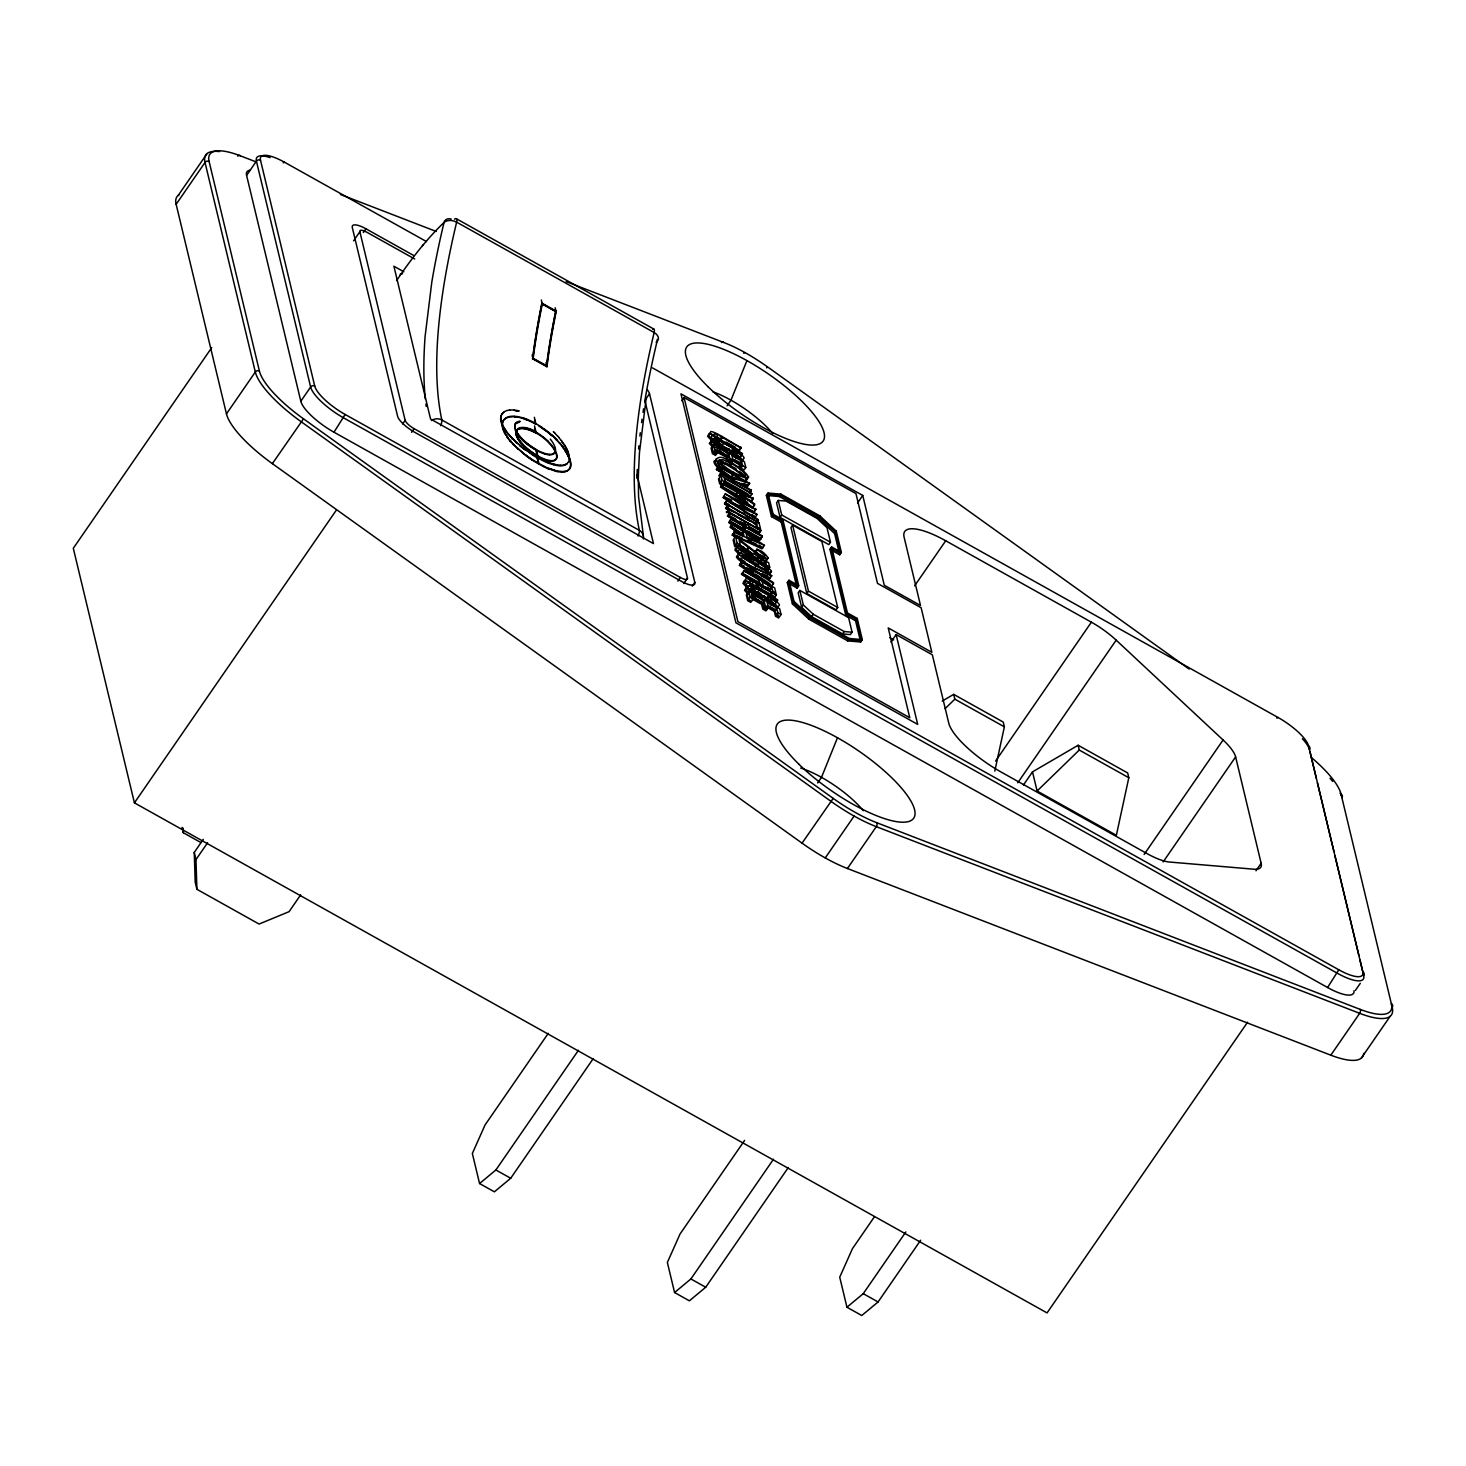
<?xml version="1.0" encoding="UTF-8"?>
<svg xmlns="http://www.w3.org/2000/svg" width="1466" height="1466" viewBox="0 0 1466 1466"><rect width="100%" height="100%" fill="white"/><g stroke="black" fill="none" stroke-linecap="round" stroke-linejoin="round"><path stroke-width="1.5" d="M570.256 461.9A40.92 15.246 40 0 0 569.596 459.463L569.376 458.162A40.865 15.265 39.9 0 0 568.716 456.293L567.544 453.855M569.376 458.382L569.376 458.272A40.883 15.503 39.4 0 0 566.224 451.748L565.729 450.795M502.142 424.737L502.142 424.627A40.92 16.474 33.6 0 0 502.893 426.423L504.139 428.75M636.959 478.447L637.27 469.432M516.032 432.745L516.087 432.232A23.987 9.584 34.7 0 1 516.142 431.847L516.179 431.719A24.629 9.841 34.7 0 1 516.655 430.583L517.791 429.355M638.278 477.293L639.433 452.866L646.085 398.99M514.933 425.305L514.987 425.048A24.446 9.749 34.7 0 1 515.427 423.876L515.885 423.271A24.354 10.225 37.4 0 1 519.734 421.237M516.105 432.049L516.179 432.085A24.336 9.731 34.6 0 0 516.087 433.899L516.289 434.907A24.959 9.969 34.7 0 0 516.362 435.219L516.472 435.585A24.391 9.694 34.9 0 0 517.186 437.326L517.7 438.371A24.336 9.621 35.1 0 0 518.286 439.36L518.579 439.855A24.354 9.382 35.6 0 0 521.804 444.015L522.244 444.528A24.354 9.272 35.8 0 0 523.289 445.591L523.765 446.104A24.354 9.181 35.9 0 0 524.883 447.148L525.396 447.68A24.354 9.071 36 0 0 526.587 448.688L527.155 449.219A24.354 8.888 36.3 0 0 532.14 453.049L532.836 453.525A24.354 8.778 36.1 0 0 542.053 458.693M518.029 437.913L517.48 436.868A24.446 9.749 34.7 0 1 516.765 435.109L516.765 435.036A23.768 9.492 34.7 0 1 516.472 431.517L516.508 431.261A24.446 9.749 34.7 0 1 516.948 430.161L517.058 430.014A24.336 9.712 35.1 0 1 517.535 429.575L517.553 429.538M556.897 457.41L556.933 457.209A24.299 9.199 38.7 0 0 556.695 454.112L556.622 453.837A24.299 9.254 38.6 0 0 555.632 451.308L555.357 451.235A24.299 9.217 38.7 0 1 555.156 451.876L555.064 452.059A24.317 9.217 38.2 0 1 554.075 453.287L554.386 453.086M514.951 425.213L514.969 425.048A23.768 9.492 34.7 0 0 515.226 428.658L515.262 428.732A24.446 9.749 34.7 0 0 515.94 430.564M994.791 771.134L1004.375 726.843L1003.22 722.06L953.688 694.371L942.272 701.023M1128.802 777.731L1116.359 835.308L1037.103 791.017L1032.504 771.867L1078.133 745.259L1127.666 772.949L1128.802 777.731L1079.269 750.042L1078.133 745.259M570.036 467.911L570.201 467.269A40.92 15.191 40.1 0 0 570.366 462.651L570.256 462.01M570.017 467.892A40.92 15.228 39.9 0 1 569.468 468.973L569.798 468.534A40.865 15.21 39.7 0 0 570.366 467.471L570.549 466.921M569.266 469.138L568.863 469.633A40.883 15.21 39 0 1 567.855 470.329L567.525 470.696A40.938 15.246 39.3 0 0 568.515 469.981L569.394 468.955A40.92 15.246 40 0 0 570.036 467.746L570.164 467.361M570.494 467.104L570.512 467.013A40.846 15.191 40.1 0 0 569.853 459.078L569.651 458.4M766.755 367.874L767.359 366.738L1189.164 669.082M501.042 415.923L501.262 415.354A40.92 16.584 33.5 0 1 501.885 414.237L503.241 412.587A40.883 16.602 34.4 0 1 504.286 411.763M505.422 434.669L504.414 432.8A40.92 16.474 33.6 0 1 503.553 430.857L503.15 429.923A40.92 16.566 33.4 0 1 502.6 422.135L502.673 421.732M505.972 434.596L504.707 432.323A40.865 16.511 33.5 0 1 502.838 421.86L503.095 421.218A40.865 16.566 33.7 0 1 503.718 420.082L504.744 418.891M746.945 360.599L730.966 400.2L727.099 405.789M837.489 737.746L821.51 777.328L817.643 782.936M502.728 421.75L502.746 421.548A40.92 16.584 33.5 0 1 503.369 420.43M515.207 424.352L515.556 423.711A24.336 9.712 35.1 0 1 515.775 423.491L515.702 423.491M554.569 452.829L554.844 452.298A24.336 9.236 38.7 0 0 555.028 451.675L555.321 451.748A24.336 9.272 38.5 0 1 556.255 454.094L556.384 454.552A24.336 9.236 38.7 0 1 556.622 457.63L556.585 457.813A24.336 9.272 38.5 0 1 555.907 459.371L555.706 459.609A24.336 9.236 38.3 0 1 555.266 460.031L555.101 460.159A24.336 9.236 38.1 0 1 554.46 460.544M554.698 452.573L554.716 452.646A24.336 9.236 38.3 0 1 552.939 454.258L552.664 454.35A24.354 9.217 37.8 0 1 550.795 454.79L550.391 454.808A24.354 9.144 37.3 0 1 549.53 454.827L549.145 454.79M516.563 430.729A24.354 9.657 35 0 1 516.893 430.198L517.003 430.088A24.372 9.731 35 0 1 535.713 432.928M178.211 195.399L207.072 153.545M1390.153 1016.286L1361.291 1058.14M1363.728 1053.303A74.235 21.623 34.6 0 1 1330.816 1055.172L847.421 868.513A74.235 21.623 34.6 0 1 802.049 843.152L272.364 463.641A74.235 21.623 34.6 0 1 226.46 413.87L176.14 204.305L205.02 162.451A74.235 21.623 34.6 0 1 219.515 151.584M1354.034 990.778A35.642 10.372 34.6 0 1 1327.591 987.516L333.991 432.213A35.642 10.372 34.6 0 1 300.823 401.244L246.6 175.407L256.422 161.168A35.642 10.372 34.6 0 1 270.129 157.632M211.727 347.625L73.3 548.284L134.414 802.855L1047.054 1312.913L1247.566 1022.205M226.46 413.87L255.322 372.016A2.969 2.694 -13.5 0 1 259.409 371.045A71.266 20.744 34.6 0 0 303.499 418.836L833.183 798.365A71.266 20.744 34.6 0 0 876.723 822.701L1360.118 1009.359A71.266 20.744 34.6 0 0 1391.362 1003.66A2.969 2.694 -13.5 0 1 1392.224 1007.38A74.235 21.623 34.6 0 1 1359.678 1013.318L876.302 826.659A74.235 21.623 34.6 0 1 830.929 801.297L301.245 421.787A74.235 21.623 34.6 0 1 255.322 372.016L205.02 162.451A2.969 2.694 -13.5 0 1 209.107 161.498A71.266 20.744 34.6 0 1 240.351 155.817L255.249 161.572M353.581 240.827L359.866 231.701A9.657 2.804 34.6 0 1 366.995 232.324L414.676 258.969M363.348 232.544L365.932 228.788L413.65 255.451M300.823 401.244L310.627 387.006A2.969 2.694 -13.5 0 1 314.732 386.053A32.673 9.511 34.6 0 0 345.133 414.457L1338.733 969.741A32.673 9.511 34.6 0 0 1362.812 971.793A2.969 2.694 -13.5 0 1 1363.673 975.531A35.642 10.372 34.6 0 1 1337.413 973.277L343.795 417.993A35.642 10.372 34.6 0 1 310.627 387.006L256.422 161.168A2.969 2.694 -13.5 0 1 260.508 160.215A32.673 9.511 34.6 0 1 284.587 162.268L426.533 241.597M396.535 280.592L401.977 272.731A159.721 47.169 -60.8 0 1 441.174 225.233L444.051 222.466A9.272 6.432 46.5 0 1 451.235 219.057M272.364 463.641L303.499 418.836M333.991 432.213L345.133 414.457M134.414 802.855L336.227 510.296M402.637 423.949L405.147 420.302L359.866 231.701M411.616 432.342L414.127 428.695A9.657 2.804 34.6 0 1 405.147 420.302M300.695 894.828L289.077 911.669L259.079 924.056L196.92 889.312L195.198 882.147L194.245 852.461L203.279 839.358M196.92 889.312L195.968 859.626L207.567 842.785M645.626 399.357L649.511 393.713A18.472 5.388 34.6 0 0 647.221 389.626M681.855 400.749L684.072 397.524L855.942 493.584L877.511 583.395L921.143 607.767L931.845 652.315L888.213 627.924L909.763 717.735L737.893 621.676L684.072 397.524M713.759 440.551L708.445 435.53L709.929 432.69L717.076 439.287L742.456 453.69L740.806 456.091M711.431 436.813L713.081 434.412M713.154 443.941L714.803 441.541M732.175 459.078L739.799 463.329L740.953 468.13L744.123 469.908L745.773 467.507L744.398 461.753L713.429 444.455L711.78 446.855L713.172 452.609L716.343 454.387L717.992 451.986L716.837 447.185L728.749 453.837L729.903 458.638L733.073 460.416L731.424 462.798L728.254 461.039L727.099 456.238L715.188 449.586M717.625 444.619L719.403 442.146L717.625 440.405L715.976 442.805L725.102 448.816M718.193 438.481L739.432 450.337L741.081 447.936L722.152 436.52L720.502 438.92L718.083 437.583M720.869 439.965L722.536 437.564L741.081 447.936M713.172 452.609L714.822 450.209L713.429 444.455M719.073 449.842L721.602 447.918A11.343 3.299 34.6 0 0 723.251 448.724L724.79 449.366A12.718 3.702 34.6 0 0 725.267 449.531L725.487 449.604M722.115 445.646L723.764 443.245M721.162 468.424C709.068 462.486 718.523 451.84 727.832 460.727A26.956 7.843 34.6 0 1 730.013 461.863L737.966 466.719A21.99 6.395 34.6 0 1 738.607 467.141C768.129 490.102 718.395 469.816 716.214 458.876M723.453 461.827L719.311 460.177L717.68 462.78M728.272 448.706L726.934 451.125M735.016 479.18L717.149 469.193L718.578 465.858L749.584 483.359L747.935 485.741L731.736 480.921M717.149 469.193L718.578 465.858M728.382 452.921L729.958 450.52M727.099 456.238L728.749 453.837M731.204 453.232L732.853 450.832M728.254 461.039L729.903 458.638M718.798 466.811L742.621 480.115L720.411 473.5L718.761 475.9M734.521 453.654L737.196 451.84M733.128 453.837A7.11 2.071 34.6 0 1 734.484 454.478L737.086 452.609A4.361 1.264 34.6 0 1 740.513 455.23M720.905 475.534L719.256 477.934L720.392 482.735L723.581 484.513L725.23 482.112L724.296 478.283L752.095 493.804L750.427 496.186L722.06 480.335L720.905 475.534L752.095 493.804M740.843 446.983L739.432 450.337M731.039 462.431L729.39 464.832L728.364 464.264A26.956 7.843 34.6 0 0 726.183 463.128L725.065 462.56M744.178 477.183L736.207 470.623A21.99 6.395 34.6 0 0 735.565 470.201L727.612 465.345A26.956 7.843 34.6 0 0 725.432 464.209C713.246 457.795 729.885 467.837 731.955 463.787A21.165 6.157 34.6 0 1 738.204 467.764L739.139 468.479A14.825 4.325 34.6 0 1 740.55 469.578L741.045 469.981A10.06 2.932 34.6 0 1 745.718 475.167M735.84 458.327L737.49 455.926L739.982 457.96M720.392 482.735L722.06 480.335M739.322 458.491L740.971 456.109M740.843 493.987L754.514 503.901L753.139 507.419L721.162 485.906L722.811 483.505L753.249 498.66L751.6 501.06L739.194 496.388L740.843 493.987L753.249 498.66M721.382 486.859L722.811 483.505M731.882 474.691L733.531 472.309L734.429 472.785A19.828 5.772 34.6 0 0 740.275 475.534L740.916 475.735A13.524 3.94 34.6 0 0 741.778 476.01L742.071 476.084A12.644 3.683 34.6 0 0 743.005 476.303L743.189 476.34A9.969 2.895 34.6 0 0 744.893 476.34M739.799 463.329L741.448 460.947L731.919 455.614L733.073 460.416M732.12 475.662L733.77 473.261M742.529 460.361L744.178 457.96M740.953 468.13L742.602 465.73L741.448 460.947M740.55 507.767L723.691 496.461L725.303 493.877L755.851 509.472L754.202 511.872L740.183 505.129M740.128 512.349L725.249 502.93L726.861 500.346L749.676 510.406L725.303 493.877M725.249 502.93L726.861 500.346M743.903 477.568L745.571 475.259M734.228 512.385L726.476 508.061L727.906 504.707L759.095 522.977L727.906 504.707M726.476 508.061L728.126 505.66M737.526 491.733L735.877 494.115L721.162 485.906M736.115 495.087L737.764 492.686L754.788 505.019M745.461 481.911L748.723 476.908M677.86 581.141L680.371 577.476A9.657 2.804 34.6 0 0 687.481 578.099L644.875 400.584M727.338 511.616L728.749 508.262L727.338 511.616L755.118 527.137L756.768 524.736L728.987 509.215M747.935 485.741L749.529 483.157M744.233 527.613L743.409 524.168L728.327 515.739L729.738 512.385L760.927 530.637L759.278 533.038L748.393 526.954M728.327 515.739L729.738 512.385M683.706 583.56L687.481 578.099M729.573 520.925L731.222 518.524L746.304 526.954L744.655 529.354L729.573 520.925L760.762 539.176L762.173 535.823L749.474 528.731L748.228 523.545L746.579 525.946M749.529 492.448L751.197 490.065L727.319 476.707L749.584 483.359M729.793 521.878L731.222 518.524M749.767 493.419L751.197 490.065M742.932 531.517L741.283 533.917L730.764 525.909L732.414 523.509L764.482 545.425L734.576 532.525L734.338 531.48L743.922 535.621L742.932 531.517L732.414 523.509M731.021 526.954L732.67 524.553M752.993 497.542L751.6 501.06M692.209 586.143L694.811 582.387L649.511 393.713M764.427 545.224L762.833 547.808L732.927 534.925L734.338 531.48M732.927 534.925L734.576 532.525M754.514 503.901L753.139 507.419M743.409 524.168L745.058 521.768L729.976 513.338M757.867 553.818L735.511 536.373L733.843 538.773L735.511 545.664L738.681 547.441L740.33 545.059L739.212 540.404L758.179 554.844M755.613 508.482L754.202 511.872M768.019 493.034L773.113 514.236L782.862 519.697L798.713 585.685L797.064 588.086L781.213 522.079L771.464 516.637L766.37 495.416L768.019 493.034L780.938 494.134L819.952 515.922L836.28 531.168L841.356 552.389L839.706 554.789L829.958 549.329L831.607 546.946L841.356 552.389M735.511 545.664L737.16 543.281L735.511 536.373M743.61 511.817L755.448 517.04L757.042 514.456L733.843 498.88L755.851 509.472M735.529 548.614L737.178 546.177M754.33 523.875L755.98 521.475L759.15 523.252L760.487 528.823L757.317 527.045L756.768 524.736M756.859 522.959L758.27 519.587L735.419 505.092L757.042 514.456M738.736 550.483L740.385 548.082L747.33 554.148A13.964 4.068 34.6 0 0 748.32 554.753L748.43 554.808M737.233 555.724L738.882 553.342M766.37 495.416L779.289 496.534L780.938 494.134M778.244 500.437L776.577 502.82L780.077 517.37L828.821 544.619L830.489 542.218L826.989 527.687L817.038 518.378L786.124 501.097L778.244 500.437L781.726 514.987L830.489 542.218M741.246 550.245L743.757 551.363L745.406 548.962L744.013 547.423A15.998 4.655 34.6 0 0 741.943 546.47L737.691 545.407M752.938 554.881L746.377 549.86L748.026 547.478M759.278 533.038L760.707 529.684M749.236 547.404L747.587 549.787L749.859 551.619M771.464 516.637L773.113 514.236M771.757 575.735L748.301 565.619L773.425 582.662L772.014 586.088L740 564.373L741.613 561.79L771.757 575.735L770.108 578.117L746.652 568.02L752.021 571.667M740 564.373L741.649 561.991A13.249 3.867 34.6 0 1 740.44 561.075L740.367 561.02A7.568 2.199 34.6 0 1 736.372 556.988M746.982 557.318L749.126 555.193M760.762 539.176L762.173 535.823M746.359 557.795L749.493 556.237M761.734 556.347L756.841 552.81A15.54 4.526 34.6 0 0 756.236 552.444L755.375 551.124C758.453 547.13 765.838 553.946 768.166 558.051M755.613 552.077L757.024 548.724M780.077 517.37L781.726 514.987M743.72 570.622L759.04 580.005L760.011 584.036L758.362 586.437L757.391 582.405L742.309 573.976L743.72 570.622L774.689 587.921L775.88 592.905L772.71 591.146L771.739 587.115L762.21 581.782L763.181 585.814L761.532 588.214M742.309 573.976L743.958 571.575M753.432 558.748L755.118 556.347M748.833 559.316L752.681 561.423L754.33 559.022L765.344 565.729A15.778 4.6 34.6 0 1 765.82 566.059L766.461 566.517A13.084 3.812 34.6 0 1 767.561 567.342L767.708 567.47M759.425 566.976L747.312 559.865A17.702 5.149 34.6 0 0 749.401 560.91L752.846 562.339L754.569 559.994L768.276 569.816M755.76 559.151L757.391 556.732L765.655 561.79L766.535 565.418L769.705 567.195L768.056 569.596M781.213 522.079L782.862 519.697M757.995 558.07L760.103 555.926A15.008 4.361 34.6 0 0 761.44 556.622L761.752 556.787A14.587 4.251 34.6 0 0 763.841 557.74L767.744 558.638M756.658 560.745L758.343 558.638M748.448 587.115L743.702 582.442L745.223 579.693L753.872 587.225M754.349 568.332L755.998 565.931L760.781 568.533M763.291 558.363L764.959 555.962M746.725 583.798L748.375 581.397M766.516 560.452L768.129 557.776M765.655 561.79L764.006 564.19L757.391 560.14M792.611 525.14L790.962 527.54L806.813 593.528L836.06 609.874L837.709 607.492L821.858 541.485L792.611 525.14L808.462 591.146L837.709 607.492M748.43 590.926L750.097 588.544M767.469 606.063L775.093 610.332L776.247 615.115L779.417 616.893L781.066 614.511L779.674 608.738L748.723 591.439L747.074 593.84L748.448 599.594L751.637 601.372L753.286 598.971L752.131 594.17L764.043 600.84L765.197 605.623L768.367 607.4L766.718 609.801L763.529 608.024L762.393 603.222L750.482 596.57M764.885 567.818L766.535 565.418M752.919 587.39L751.27 589.79L753.048 591.531L754.697 589.149L750.28 586.437A8.265 2.401 34.6 0 0 747.715 585.887M752.479 588.966L754.129 586.565L777.511 599.722L774.616 605.495M757.391 582.405L759.04 580.005M755.356 585.685L757.446 583.523L776.357 594.921L774.708 597.322L753.597 585.52M756.163 586.95L757.812 584.567M768.257 569.779L766.626 572.216L766.077 571.264M748.448 599.594L750.116 597.193L748.723 591.439M769.778 573.921L771.428 571.52M754.257 596.772L756.877 594.903A11.343 3.299 34.6 0 0 758.545 595.709L760.084 596.35A12.718 3.702 34.6 0 0 760.561 596.515L760.781 596.589M757.391 592.63L759.058 590.23M761.642 598.073L763.566 595.709M773.425 582.662L772.014 586.088M839.706 554.789L834.612 533.569L818.303 518.323L819.952 515.922M772.71 591.146L771.061 593.528L770.09 589.497L771.739 587.115M763.584 599.906L765.234 597.505M762.393 603.222L764.043 600.84M766.498 600.217L768.147 597.835M763.529 608.024L765.197 605.623M769.265 600.345L772.472 598.843M768.404 600.822A7.11 2.071 34.6 0 1 769.778 601.463L772.38 599.594A4.361 1.264 34.6 0 1 775.807 602.233L777.511 599.722M776.137 593.968L774.708 597.322M771.134 605.311L772.784 602.929L774.891 604.817M831.607 546.946L847.458 612.935L857.207 618.395L862.301 639.597L860.652 641.998L847.715 640.899L808.719 619.092L792.391 603.845L787.297 582.643L788.965 580.243L798.713 585.685M775.093 610.332L776.742 607.932L767.213 602.599L768.367 607.4M777.805 607.345L779.454 604.963M776.247 615.115L777.896 612.733L776.742 607.932M834.612 533.569L836.28 531.168M857.555 502.948L862.741 495.435L680.957 393.841L735.914 622.793L917.698 724.387L896.129 634.576L890.962 642.09M799.831 590.413L798.182 592.795L801.682 607.345L811.633 616.636L842.547 633.917L850.427 634.595L852.076 632.194L848.594 617.644L799.831 590.413L803.331 604.963L813.282 614.254L844.196 631.534L852.076 632.194M792.391 603.845L794.041 601.463L788.965 580.243M806.813 593.528L808.462 591.146M801.682 607.345L803.331 604.963M808.719 619.092L810.368 616.71L794.041 601.463M811.633 616.636L813.282 614.254M548.302 1033.292L485.063 1124.953L472.345 1153.485L479.565 1183.538L494.39 1191.821L510.699 1178.261L593.29 1058.525M860.652 641.998L855.558 620.778L845.809 615.335L847.458 612.935M842.547 633.917L844.196 631.534M855.558 620.778L857.207 618.395M847.715 640.899L849.382 638.498L862.301 639.597M479.565 1183.538L495.875 1169.978L578.465 1050.242M914.637 585.814L945.717 540.771L1091.382 622.189A40.113 11.673 34.6 0 1 1116.176 640.147L1223.084 739.982L1144.121 854.458M802.049 843.152L833.183 798.365M825.248 857.922L854.11 816.067M847.421 868.513L876.302 826.659A2.969 1.814 -68.9 0 0 876.723 822.701M995.597 761.056L1091.382 622.189M744.6 1140.401L680.077 1233.951L667.36 1262.464L674.58 1292.536L689.386 1300.818L705.714 1287.24L788.305 1167.522M1017.789 782.752L1116.176 640.147M1023.433 785.006L1032.504 771.867M674.58 1292.536L690.889 1278.957L773.48 1159.24M874.396 1216.835L852.461 1248.647L839.725 1277.179L846.945 1307.232L861.77 1315.515L878.079 1301.955L920.666 1240.218M846.945 1307.232L863.254 1293.672L905.841 1231.935M1163.124 861.971L1235.618 756.896A40.113 11.673 34.6 0 0 1223.084 739.982M1255.977 870.786L1261.145 863.272L1235.618 756.896M1327.591 987.516L1338.751 969.851M1355.372 990.43L1360.283 983.32M1330.816 1055.172L1359.678 1013.318A2.969 1.814 -68.9 0 0 1360.118 1009.359M568.13 462.468L567.965 462.688A40.92 15.246 40 0 0 568.148 462.376L568.295 462.23A40.865 15.21 39.7 0 0 568.863 461.185L569.028 460.636A40.846 15.191 40.1 0 0 568.332 452.792L568.075 451.949A40.865 15.265 39.9 0 0 567.214 450.007M537.161 455.596L536.299 449.659L537.82 455.944M515.391 423.931L515.501 423.784A24.372 9.731 35 0 1 518.927 422.446M517.186 429.831L517.296 429.685A24.354 10.225 37.4 0 1 535.988 431.609M503.718 419.954L504.359 419.386A40.938 16.602 34.1 0 1 505.513 418.525L506.375 417.737M422.391 245.848L423.454 244.584M532.561 358.547L532.873 358.18A695.47 205.35 -60.8 0 1 542.072 303.224L555.944 310.975A695.47 205.35 -60.8 0 0 546.745 365.932L532.561 358.547A696.057 205.533 -60.8 0 1 541.76 303.554L542.072 303.224M283.176 162.781L284.587 162.268M743.61 353.141L745.021 352.646M1276.776 718.083L1278.187 717.57A32.673 9.511 34.6 0 1 1308.607 745.974L1362.812 971.793M546.415 366.298A696.057 205.533 -60.8 0 1 555.632 311.305L555.944 310.975M945.094 708.628L954.842 699.172L953.688 694.371M1037.103 791.017L1079.269 750.042M656.145 342.348L657.043 341.486A9.272 6.432 46.5 0 0 657.189 339.452M502.911 413.027L502.197 413.797A40.865 16.566 33.7 0 0 501.592 414.933L501.372 415.483A40.846 16.584 33.3 0 0 501.94 423.271L502.307 424.114A40.865 16.511 33.5 0 0 503.095 425.928M767.286 366.812L767.323 366.775A71.266 20.744 34.6 0 0 723.728 342.476L566.151 281.619M517.865 429.117L518.121 428.915A24.317 9.712 35.4 0 1 518.707 428.567M554.02 453.342L553.891 453.434A24.317 9.217 38 0 1 553.25 453.782L553.03 453.892A24.317 9.199 37.7 0 1 552.261 454.13L551.912 454.222A24.336 9.162 37.4 0 1 549.787 454.332M504.304 411.781L504.854 411.451A40.901 16.712 35 0 1 506.686 410.608L507.456 410.48A40.938 16.877 35.7 0 1 509.71 410.004M564.025 464.887A40.901 15.136 38.4 0 0 565.803 464.282L566.371 464.062M566.206 464.154L566.279 464.099A40.883 15.21 39 0 0 567.342 463.329L567.012 463.787A40.938 15.246 39.3 0 1 566.059 464.52L565.619 464.74A40.956 15.21 38.8 0 1 563.842 465.473M567.287 470.843L567.195 470.879A40.956 15.21 38.8 0 1 565.326 471.667L564.96 471.759M516.875 422.721L517.186 422.575A24.354 9.749 35.6 0 1 517.919 422.336M518.726 428.567L519.037 428.42A24.317 9.749 35.7 0 1 519.734 428.145L520.118 428.072A24.336 9.786 36 0 1 522.226 427.797L522.757 427.834A24.354 9.896 36.6 0 1 523.747 427.87M554.331 460.581L554.221 460.636A24.354 9.217 37.8 0 1 552.315 461.094L551.894 461.094A24.354 9.144 37.3 0 1 551.033 461.13L550.721 461.094A24.354 9.089 37 0 1 549.585 461.002M742.254 554.679L754.569 559.994M757.904 559.206L751.801 557.428A17.702 5.149 34.6 0 1 749.914 556.457L749.639 556.31M508.39 417.15L508.171 417.315A40.956 16.657 34.6 0 0 506.1 418.213L505.807 418.067A40.883 16.602 34.4 0 0 504.744 418.873M518.231 422.226L518.286 422.208A24.354 9.767 35.9 0 1 518.689 422.153M735.254 548.889L736.647 548.98M564.96 471.374L565.601 471.246A40.901 15.136 38.4 0 0 567.324 470.586M509.801 410.095L510.644 410.04A40.956 17.116 36.4 0 1 513.265 409.967L514.328 410.168M511.267 416.802L511.121 416.802A40.956 16.786 35.3 0 0 508.702 417.169M739.634 552.517L754.33 559.022M716.104 459.664L714.547 461.204M754.275 557.208L752.205 556.677M765.527 561.075L764.501 560.91M764.244 569.541L752.846 562.339L755.741 563.146M560.598 465.29L561.258 465.29A40.938 14.99 37.7 0 0 563.347 464.997M549.768 454.368L549.365 454.332A24.354 9.053 36.8 0 1 546.781 453.91L546.415 453.855A24.354 8.924 36.4 0 1 545.114 453.489L544.564 453.342A24.372 8.869 36.2 0 1 527.797 443.905L527.577 443.777M764.116 556.567L764.776 557.795M514.878 416.381L515.849 416.472A40.975 17.39 37 0 1 518.799 416.802L519.954 417.169A40.993 17.665 37.5 0 1 523.197 417.938L524.388 418.433M514.529 416.711L514.713 416.82A40.975 16.969 36 0 0 511.909 416.784M515.024 416.839L515.519 416.894A40.975 17.226 36.7 0 1 518.634 417.407L518.543 417.26M727.924 448.669L729.133 448.798M763.603 595.709L764.391 595.801M727.851 448.669L726.201 448.468M523.765 427.889L524.297 427.944A24.354 9.969 36.8 0 1 525.359 428.09L525.946 428.219A24.354 10.042 37 0 1 527.082 428.475L527.687 428.658A24.372 10.097 37.2 0 1 532.708 430.509M762.98 595.654L761.422 595.453M728.29 452.921L726.476 452.664M729.738 450.502L725.908 449.732M765.197 597.505L761.184 596.735M763.42 599.887L761.642 599.631M716.141 460.8C711.065 459.664 715.939 466.866 719.146 468.479M549.512 460.965L549.127 460.91A24.354 9.034 36.7 0 1 548.027 460.727L547.533 460.581A24.354 8.961 36.5 0 1 546.342 460.287L545.957 460.159A24.354 8.888 36.3 0 1 542.677 458.968L542.053 458.693M558.894 471.685L559.077 471.795A40.975 14.917 37.4 0 0 561.753 472.144M738.131 556.072L737.233 555.999A7.568 2.199 34.6 0 0 741.081 559.829L741.191 559.994A13.249 3.867 34.6 0 0 742.401 560.91L753.799 568.02M556.805 465.382L556.952 465.418A40.975 14.678 36.8 0 1 553.836 464.887M744.068 480.72L746.341 480.793L745.443 478.704M517.37 410.645L518.433 410.883M751.27 560.617L746.231 558.399M554.038 464.264L553.012 463.989M553.543 464.685L552.682 464.447A40.975 14.403 36.2 0 1 545.773 462.083L536.996 457.63A40.975 13.817 35.6 0 1 531.315 454.167M555.229 471.026L554.35 470.678A40.975 14.403 36.2 0 1 551.033 469.743M716.709 441.229L719.403 442.146M748.705 593.034L745.259 589.167L746.927 586.785L750.354 590.633L753.048 591.531M554.514 470.274L555.559 470.568A40.975 14.495 36.4 0 0 558.363 471.062M719.036 460.177L722.811 459.646L731.277 463.403M738.131 548.082L748.961 555.944M544.747 453.947L544.307 453.819A24.354 8.888 36.3 0 1 525.634 442.879M741.1 485.026L747.184 486.84L741.32 483.395M763.859 560.727L762.192 560.122A14.587 4.251 34.6 0 1 760.103 559.187M742.474 557.263L752.919 562.376M527.962 420.321L526.679 419.789A40.993 17.739 37.6 0 0 524.095 418.909L522.904 418.378A40.975 17.482 37.2 0 0 519.679 417.608M751.27 559.316L749.822 558.766M546.14 459.664L546.653 459.811A24.354 8.924 36.4 0 0 547.753 460.086L548.339 460.251A24.354 8.998 36.6 0 0 549.365 460.416L549.897 460.526A24.354 9.053 36.8 0 0 550.85 460.599L551.344 460.654A24.336 9.162 37.4 0 0 553.397 460.507L553.781 460.434A24.317 9.199 37.7 0 0 554.46 460.214L554.771 460.086A24.317 9.217 38 0 0 555.321 459.774L555.596 459.591A24.317 9.217 38.2 0 0 556.035 459.17L556.219 458.931A24.299 9.254 38.6 0 0 556.86 457.557M714.822 439.397L717.625 440.405M713.85 446.379C708.609 444.29 710.442 437.638 713.832 441.999M716.104 443.941L717.277 444.345A4.819 1.411 34.6 0 1 715.72 442.934M729.353 452.792L730.068 453.031A10.647 3.097 34.6 0 1 733.147 454.405L734.796 455.321M764.647 599.777L765.362 600.015A10.647 3.097 34.6 0 1 768.441 601.408L770.071 602.324M730.435 451.803L732.469 449.549A10.647 3.097 34.6 0 1 735.547 450.923L736.335 451.345M723.05 453.067L723.013 453.067A12.718 3.702 34.6 0 1 722.39 452.847L720.997 452.261M758.343 600.07L758.234 600.034A12.718 3.702 34.6 0 1 757.684 599.832L756.199 599.227A11.343 3.299 34.6 0 1 754.477 598.385L754.129 598.201M715.39 433.954L715.775 434.083A7.44 2.162 34.6 0 1 716.251 434.284C720.502 435.292 714.363 437.18 716.562 438.022M713.74 436.337L714.125 436.483A7.44 2.162 34.6 0 1 714.602 436.666L715.17 436.923A5.039 1.466 34.6 0 1 714.162 435.952M750.684 580.939L751.068 581.067A7.44 2.162 34.6 0 1 751.545 581.269C756.035 582.588 749.089 584.183 751.838 585.007M749.034 583.34L749.401 583.468A7.44 2.162 34.6 0 1 749.896 583.67L750.5 583.944A5.039 1.466 34.6 0 1 749.438 582.937M768.807 600.107A10.647 3.097 34.6 0 0 766.113 598.934L767.763 596.534A10.647 3.097 34.6 0 1 770.841 597.926L771.611 598.348M723.434 447.808L722.995 447.661A7.11 2.071 34.6 0 1 721.107 446.818L720.026 446.214A6.505 1.887 34.6 0 1 719.44 445.866L718.047 444.931M758.6 594.756L758.288 594.646A7.11 2.071 34.6 0 1 756.401 593.803L755.65 593.4M549.768 462.944L548.65 462.523A41.011 14.055 35.7 0 1 546.14 461.46L537.326 457.172A41.011 13.927 35.6 0 1 525.781 449.824A41.011 14.184 35.6 0 0 528.365 451.675L531.627 453.764M549.457 463.403L548.339 462.981M550.171 468.827L551.289 469.23M742.804 547.808L745.406 548.962M720.557 451.125L720.502 451.107A7.11 2.071 34.6 0 1 719.733 450.795M741.026 555.614L742.822 556.347M742.859 498.11L720.411 486.987L747.275 504.799M744.655 499.814L738.443 497.469L748.686 504.909M754.697 589.149L752.095 588.251A5.882 1.704 34.6 0 0 751.087 588.049M340.424 194.465L436.245 231.463M526.899 419.331L530.069 420.669A41.011 18.013 37.9 0 1 532.689 421.878L538.773 425.305A41.011 18.013 37.9 0 1 541.43 426.954L541.504 427.046M524.077 418.818A40.993 17.739 37.6 0 1 526.587 419.734L526.679 419.789M764.556 574.892L763.328 574.397M739.634 548.596L740.293 548.852A15.998 4.655 34.6 0 1 742.254 549.75M761.532 561.258L761.44 561.221A14.587 4.251 34.6 0 1 760.378 560.763M749.438 579.4L749.841 579.565A12.278 3.573 34.6 0 1 750.519 579.858L748.869 582.259A12.278 3.573 34.6 0 0 748.191 581.965L747.953 581.855A8.631 2.511 34.6 0 0 744.215 580.957M527.742 420.137L528.951 420.742M741.063 551.546L741.998 551.949M765.82 570.989L767.231 571.52A15.998 4.655 34.6 0 0 767.653 571.667L768.276 571.887A11.142 3.244 34.6 0 0 769.1 572.125L769.302 572.18A9.053 2.639 34.6 0 0 770.071 572.326L770.181 572.345A7.495 2.181 34.6 0 0 770.676 572.363M547.038 468.057L547.349 468.277A40.993 14.147 35.9 0 0 549.86 469.267M732.688 533.881L742.254 538.004M747.129 540.111L756.144 543.996M741.503 539.103L731.937 534.962L762.082 548.907L754.495 543.593M739.964 564.19L743.94 565.913M761.88 573.646L767.854 576.211M749.163 569.578L739.212 565.271L769.393 585.905M761.129 574.727L769.357 579.217L761.532 575.845M753.707 572.473L745.901 569.101L771.263 587.188M546.745 467.929L545.37 467.324M725.194 502.728L729.353 504.561M728.602 505.642L724.442 503.828L728.217 506.375M529.318 420.815L529.739 421.09A40.993 17.959 37.8 0 1 532.36 422.355M751.288 560.36L750.262 559.884A17.702 5.149 34.6 0 1 748.246 558.858L748.118 558.766M545.59 467.507L543.978 466.664M532.726 430.546L533.386 430.857A24.372 10.225 37.4 0 1 538.7 433.826L539.341 434.266A24.372 10.097 37.2 0 1 542.585 436.483L543.208 437.051M749.859 585.062L751.087 585.667M714.675 438.132L716.013 438.792M544.472 466.903L547.679 467.819A41.011 14.055 35.7 0 0 550.116 468.754M544.729 466.5L538.847 463.458L537.326 457.172M723.691 496.461L731.736 500.163M730.984 501.262L722.903 497.359L732.304 503.828M543.996 466.774L540.752 465.034M716.159 433.295L722.152 436.52M751.453 580.298L757.446 583.523M749.786 582.68L750.702 583.156M762.595 569.449L765.619 570.787L764.666 569.889M745.919 557.795L748.356 559.059M745.424 559.022L747.239 559.792L745.424 558.766M761.019 567.782L765.215 569.688A9.657 2.804 34.6 0 0 765.912 569.944L766.187 570.036A5.864 1.704 34.6 0 0 768.496 569.962M762.063 569.175L761.221 568.753M532.744 422.428L533.789 423.051M714.968 435.933L717.607 437.326M714.675 437.253L742.456 453.69M533.148 422.648L534.21 423.289M534.705 431.517L537.362 433.02M534.375 431.957L537.032 433.441M736.683 452.389L736.317 452.188A7.11 2.071 34.6 0 0 734.778 451.436M534.192 423.198L535.31 423.876M751.325 584.971L754.184 586.528L752.809 585.685M771.977 599.374L771.482 599.099A7.11 2.071 34.6 0 0 770.071 598.421M759.663 554.844L763.035 556.237M747.367 559.884L748.65 560.745M752.663 584.201L754.257 585.062M749.218 555.248L752.058 556.622L751.453 555.779M539.745 464.594L538.7 463.934A40.975 13.817 35.6 0 1 527.009 456.421L526.587 456.146M753.836 598.036L752.773 597.432M757.555 565.968L749.144 561.057M720.026 436.19L722.536 437.564M717.625 439.672L736.812 450.392M755.356 583.193L776.357 594.921M759.425 554.716L758.307 554.075M653.891 329.099L456.366 218.727M535.053 423.656L536.281 424.425M754.275 587.408L777.75 600.693M538.718 464.026L536.996 457.63M541.76 303.554L555.632 311.305M541.302 299.999L542.292 304.085L556.164 311.837A695.47 205.35 -60.8 0 0 546.946 366.793L533.093 359.042L532.103 354.955M652.443 367.856L1278.187 717.57M726.11 442.054L735.456 447.277M737.068 454.002L717.717 443.099M726.843 448.962L717.699 443.813M738.186 456.128L730.709 451.949A10.647 3.097 34.6 0 1 733.751 453.232M403.846 271.778L393.896 266.226L430.564 419.019L653.47 543.574L636.995 474.929M719.531 451.18L729.207 456.586M734.997 459.829L740.806 463.073M716.837 451.18L728.455 457.667M732.322 459.829L741.998 465.235M714.822 450.209L717.992 451.986M742.602 465.73L745.773 467.507M716.416 451.785L726.348 457.319L727.118 460.526M731.424 460.159L739.047 464.429L740.202 469.212L743.372 470.989M532.873 358.18L546.745 365.932M779.289 496.534L818.303 518.323M716.929 468.24L726.605 473.646M744.013 483.377L747.88 485.539M729.72 476.908L716.178 469.34L728.309 476.945M751.417 491.018L720.411 473.5M725.047 481.178L748.265 494.152M724.296 482.259L749.694 497.286L723.892 482.864M723.05 484.458L737.764 492.686M722.83 485.594L719.641 483.817L718.505 479.015M726.256 507.108L756.529 523.783L755.98 521.475M738.094 514.548L749.694 521.035M729.372 510.351L725.505 508.189L729.592 511.304M748.228 523.545L760.927 530.637M730.325 513.961L726.348 511.744L726.586 512.697M728.089 514.786L735.84 519.111M739.707 521.273L745.516 524.516M749.383 526.679L759.058 532.085M754.917 530.527L758.087 532.305M744.765 525.598L727.338 515.867L742.657 525.249L743.903 530.435L728.822 522.006L729.042 522.959L760.011 540.276L747.074 532.213M748.631 527.76L758.527 534.119L747.642 528.035M731.442 519.477L762.412 536.776M747.825 531.113L760.524 538.224M737.16 543.281L740.33 545.059M536.025 432.25L534.522 425.946M896.129 634.576L932.339 654.807L948.74 723.068A56.441 16.438 34.6 0 0 1001.26 772.124L1146.925 853.542A40.113 11.673 34.6 0 0 1169.447 862.026L1254.108 869.228A40.113 11.673 34.6 0 0 1261.163 863.272M889.715 637.692L893.674 639.909M787.297 582.643L797.064 588.086M755.998 565.931L744.05 558.509A13.249 3.867 34.6 0 1 742.841 557.593L742.694 557.465M742.071 573.023L759.498 582.753M767.231 587.078L771.098 589.24M760.011 584.036L770.09 589.497M758.747 583.835L741.32 574.104L754.752 582.442M762.613 585.997L770.346 590.322M763.621 587.39L769.338 590.596M755.778 585.905L772.619 595.324M810.368 616.71L849.382 638.498M757.61 587.518L760.781 589.295M770.31 594.628L773.48 596.387M954.842 699.172L1004.375 726.843M761.019 593.822L756.932 591.549M768.624 598.898L756.273 591.989M762.137 595.947L754.678 591.788M760.396 595.801L755.888 593.29M766.003 598.934L773.48 603.131M752.883 597.083L764.482 603.571M768.349 605.733L776.1 610.058M752.131 598.165L763.731 604.652M767.616 606.814L775.349 611.139M750.116 597.193L753.286 598.971M777.896 612.733L781.066 614.511M751.71 598.769L761.642 604.322L762.796 609.105L765.967 610.882L765.197 607.694M766.718 607.162L774.341 611.414L775.496 616.215L778.666 617.992L777.75 614.144M750.885 602.453L747.697 600.675L746.322 594.921M414.127 428.695L680.371 577.476M182.041 827.374L183.342 832.743L200.824 842.51M863.254 1293.672L878.079 1301.955M495.875 1169.978L510.699 1178.261M690.889 1278.957L705.714 1287.24M723.673 442.365L720.118 440.35M722.023 444.766L719.733 443.465M758.967 589.369L757.464 588.507M757.354 588.452L755.833 587.591M729.628 465.785L730.306 466.17A21.165 6.157 34.6 0 1 736.555 470.165L737.49 470.879A14.825 4.325 34.6 0 1 738.901 471.979L739.395 472.382A10.06 2.932 34.6 0 1 743.903 477.256M733.531 472.309L732.634 471.795A20.469 5.956 34.6 0 1 726.531 467.874L725.615 467.159A10.867 3.17 34.6 0 1 719.073 460.507M759.645 555.669L758.508 555.028M755.521 590.743L754.33 590.065M720.722 447.442L713.117 441.926M718.212 450.868L719.201 451.4A11.343 3.299 34.6 0 0 720.557 452.078M746.029 558.289L745.919 558.234A13.964 4.068 34.6 0 1 745.424 557.941M756.144 591.934L753.322 590.285M754.642 591.751L753.121 590.89M756.016 594.445L750.354 590.633M755.375 551.124L756.749 551.931M757.684 589.46L754.165 587.408M755.283 592.942L752.993 591.623M755.393 593.254L755.32 593.217A6.505 1.887 34.6 0 1 754.733 592.85L753.377 591.952M770.328 601.756L770.731 601.995A4.361 1.264 34.6 0 1 774.158 604.615M730.489 465.455L732.267 466.5M769.98 603.076L769.027 602.563A7.11 2.071 34.6 0 0 767.653 601.903M756.566 563.64L758.728 564.905M757.262 549.695L757.885 550.062A15.54 4.526 34.6 0 1 758.49 550.428L764.831 555.651M755.265 553.415L754.624 552.206M729.28 475.552L727.081 474.214M737.49 452.023L738.901 452.921A9.346 2.712 34.6 0 1 739.634 453.415L740.44 454.002A6.395 1.869 34.6 0 1 743.757 457.08M735.089 455.505L736.5 456.402A9.346 2.712 34.6 0 1 737.233 456.897L738.039 457.484M772.784 599.008L774.195 599.906A9.346 2.712 34.6 0 1 774.928 600.4L775.734 600.987M770.383 602.489L771.794 603.387A9.346 2.712 34.6 0 1 772.527 603.882L773.333 604.468M756.639 561.221L763.255 565.271M754.788 557.703L740.348 546.708M760.011 560.91L765.252 564.117M759.26 561.991L764.501 565.198M752.809 595.929L751.343 594.976M732.927 466.903L735.162 468.332M745.278 556.31L744.068 555.522M771.721 601.775L772.545 602.306A9.346 2.712 34.6 0 1 773.278 602.801L773.333 602.838M715.939 441.999L714.693 441.211M726.898 500.529L758.508 520.577M745.699 515.885L749.419 518.249M532.689 460.342L531.773 459.756M726.495 473.83L722.995 471.447M531.333 453.562L529.208 452.169M532.213 460.104L530.765 459.078M532.323 459.518L529.684 458.437M737.086 455.193L737.251 455.303A9.346 2.712 34.6 0 1 737.984 455.816L738.149 455.926M735.291 468.424L736.317 469.102M541.046 427.284L541.999 427.376M541.156 427.357L543.886 428.677M751.82 514.456L755.448 517.04M751.068 515.537L754.697 518.121M747.11 559.737L744.691 557.96M541.779 427.852L542.677 428.475M716.159 441.284C719.11 442.879 718.633 437.968 716.727 438.132M730.764 525.909L742.071 533.569M759.021 545.059L762.833 547.808M746.212 537.271L751.178 540.624M743.207 535.933L730.013 526.99L740.532 534.998M773.663 583.706L741.649 561.991L743.647 563.402M755.613 574.104L769.98 583.835M530.417 458.253L529.904 457.905A41.011 14.184 35.6 0 1 527.284 456.128L526.147 455.211M715.756 447.79L714.638 447.002M752.681 556.31L751.343 555.376L752.938 553.177L768.642 562.779L769.705 567.195M744.966 561.771L743.555 560.763M543.043 428.658L544.253 429.593A40.993 17.812 37.8 0 1 546.8 431.352L547.936 432.397M758.655 555.577L759.7 556.347M543.446 428.933L544.582 429.171A41.011 17.72 37.8 0 1 547.075 431.114L548.247 431.975A40.993 17.372 37.9 0 1 555.779 438.865M739.194 496.388L747.733 502.581M752.736 555.486L746.835 550.886M525.818 449.787L524.645 448.926A40.993 14.532 35.6 0 1 516.838 442.714M525.488 450.245L524.315 449.384M722.866 469.725L722.005 469.083M526.221 455.963L526.001 455.724A40.975 14.293 35.6 0 1 522.482 452.939M721.932 470.678L720.924 469.908M739.395 471.301L741.026 472.565M739.56 554.881L734.869 550.007M711.67 440.643L707.547 436.245M752.644 591.403L752.534 591.311A4.819 1.411 34.6 0 1 751.013 589.937M713.172 447.533L709.251 443.355M751.307 552.755L750.299 551.949M739.872 553.47L735.62 548.925M746.964 587.628L742.822 583.211M748.301 594.39L744.526 590.303M742.767 557.538L742.859 557.593A7.568 2.199 34.6 0 1 738.772 553.507M527.467 444.418L527.192 443.465A24.354 9.016 36 0 1 525.946 442.475L525.378 441.962M528.969 450.722L528.695 449.769M739.322 544.216L746.377 549.86M520.998 446.104L520.082 445.334A40.975 14.935 35.4 0 1 512.88 438.975L511.964 437.821M522.702 452.554L521.584 451.638M741.338 472.822L742.492 473.793M519.752 445.792L520.87 446.709A40.975 14.293 35.6 0 0 524.388 449.292M712.842 440.46L712.934 440.533A5.039 1.466 34.6 0 1 711.743 439.434M525.634 442.915L525.048 442.42A24.354 9.071 36 0 1 523.93 441.376L523.472 440.991A24.354 9.181 35.9 0 1 522.299 439.818L521.859 439.415A24.354 9.272 35.8 0 1 520.778 438.242M551.601 434.797L552.682 435.75M551.234 435.072A40.993 17.739 37.6 0 0 547.844 432.268A40.975 17.592 37.8 0 1 551.363 435.145L551.454 435.365M551.436 435.274L552.352 436.172M743.042 474.269L745.864 477.183M516.857 442.549L515.812 441.614M516.527 443.007L515.501 442.072M518.029 449.311L517.516 448.834M517.333 447.918L518.359 448.853A40.993 14.532 35.6 0 0 526.074 455.303M739.579 553.69L738.076 551.839M547.936 441.174L548.486 441.724A24.354 9.731 37.6 0 1 549.493 442.805L550.043 443.355A24.336 9.621 37.7 0 1 553.452 447.661M554.276 432.415L555.266 433.423M555.431 439.03L556.274 439.965M512.55 439.214L511.634 438.261M514.401 445.059L513.466 444.106M513.723 445.096L513.118 444.455M556.768 439.708L555.779 438.701A40.975 16.969 38 0 0 552.554 435.823M520.687 438.169L520.265 437.711A24.354 9.382 35.6 0 1 518.158 435.09L517.755 434.577A24.336 9.547 35.3 0 1 517.095 433.57L516.783 433.13M558.07 436.447L558.949 437.454M559.572 442.75L560.452 443.758M738.333 548.156L737.288 546.561M509.362 434.962L508.574 434.009M510.754 441.101L510.076 440.313M509.728 440.661L510.553 441.706M510.021 441.083L509.856 440.826A40.956 15.906 34.6 0 1 507.767 437.986M765.802 558.931L766.516 560.379M561.405 440.515L562.156 441.523M562.907 446.8L563.659 447.808M562.559 447.13L563.329 448.229M506.393 431.206L505.752 430.289M505.953 431.499L505.422 430.729M507.914 437.491L507.254 436.575A40.883 16.309 34 0 1 505.88 434.577M506.906 436.923L507.584 437.949M553.525 447.698L553.891 448.229A24.317 9.346 38.2 0 1 554.514 449.274L554.844 449.805A24.317 9.217 38.2 0 1 555.376 450.777L555.431 450.923A24.299 9.199 38.7 0 0 555.193 447.808L555.083 447.442A24.299 9.217 38.7 0 0 554.753 446.452L554.588 446.049A24.317 9.217 38.2 0 0 553.305 443.483L553.03 442.989A24.317 9.346 38.2 0 0 552.334 441.926L552.059 441.468A24.336 9.529 37.9 0 0 550.245 439.104M564.208 444.51L564.831 445.481M565.363 451.125L565.913 452.041M565.601 451.546L565.473 451.29A40.956 15.961 38.8 0 0 563.53 448.266M565.693 451.62L566.004 452.206A40.938 15.631 39.2 0 1 567.305 454.222M746.615 478.246L747.074 479.309M566.041 447.57L567.269 450.044M565.711 447.991L566.957 450.465M567.269 454.368L568.46 456.769A40.92 15.356 39.7 0 1 569.321 458.711L569.376 458.968M503.186 426.02L504.414 428.237A40.883 16.309 34 0 0 505.642 430.253M516.252 431.151L516.289 431.206A24.336 9.712 34.7 0 0 516.344 435.145L516.417 435.42M568.002 455.743L568.423 456.696M515.354 430.363L515.482 430.637A24.354 9.657 35 0 0 536.318 449.897M501.922 424.407L501.702 423.857A40.92 16.566 33.4 0 1 501.079 415.831M567.745 452.389L568.057 453.251A40.92 15.246 40 0 1 568.771 455.706L568.881 456.457A40.92 15.191 40.1 0 1 569.046 458.033M516.802 435.127L516.728 434.852A24.299 9.712 34.7 0 1 516.362 432.672L516.417 433.441M516.453 435.53L516.453 435.549A24.354 9.657 35 0 0 537.179 455.853M515.226 428.622L515.171 428.457A24.299 9.712 34.7 0 1 514.841 426.386L515.097 428.182M1310.751 756.987A71.266 20.744 34.6 0 1 1341.042 794.114L1392.224 1007.38M1309.999 751.911L1316.376 778.483M1317.439 782.899L1333.913 851.544M1334.976 855.961L1358.89 955.594M1359.953 960.028L1363.673 975.531M862.741 495.435L884.291 585.246L920.501 605.476L904.119 537.234A56.441 16.438 34.6 0 1 945.717 540.771M829.958 549.329L845.809 615.335M750.207 495.233L750.427 496.186M769.852 577.073L770.108 578.117M738.443 450.465L738.681 451.418M750.592 501.024L750.849 502.142M752.113 507.383L752.388 508.5M753.212 511.964L753.451 512.953M773.736 597.45L773.956 598.403M730.654 459.609L731.424 462.798M765.948 606.594L766.718 609.801M745.058 521.768L746.304 526.954M743.519 550.391L743.757 551.363M715.573 451.18L716.343 454.387M714.822 452.261L715.591 455.468L712.421 453.69L711.028 447.936M733.11 539.855L734.759 546.763M555.174 307.75L556.164 311.837M545.975 362.707L546.946 366.793M534.339 417.297L535.841 423.582M534.522 419.807L535.53 424.004M534.687 428.475L535.695 432.672M535.97 450.099L537.472 456.402M260.508 160.215L314.732 386.053M209.107 161.498L259.409 371.045M194.245 852.461L195.968 859.626M516.142 434.248L516.032 433.111M643.336 535.53L638.553 496.589L638.278 474.141M183.195 828.18L183.342 832.743M710.589 431.572A8.631 2.511 34.6 0 1 714.199 432.47L714.565 432.58A12.278 3.573 34.6 0 1 715.225 432.873L713.575 435.255A12.278 3.573 34.6 0 0 712.897 434.962L712.659 434.871A8.631 2.511 34.6 0 0 708.921 433.973M713.246 439.049A5.039 1.466 34.6 0 1 712.494 438.352M712.439 438.902A8.265 2.401 34.6 0 1 714.913 439.525M710.79 441.303A8.265 2.401 34.6 0 1 713.264 441.907M735.456 455.065A4.361 1.264 34.6 0 1 738.864 457.63M739.56 457.007A6.395 1.869 34.6 0 1 742.108 459.481M715.811 441.064A5.882 1.704 34.6 0 1 716.764 441.321M719.33 465.473A10.867 3.17 34.6 0 1 717.424 462.889M767.653 567.507A7.238 2.107 34.6 0 1 771.519 571.319M743.702 557.135A4.636 1.356 34.6 0 1 742.401 555.779M768.074 571.612A7.238 2.107 34.6 0 1 769.87 573.701M742.053 559.536A4.636 1.356 34.6 0 1 740.751 558.18M745.864 578.575A8.631 2.511 34.6 0 1 749.493 579.473M746.066 588.287A8.265 2.401 34.6 0 1 747.935 588.672M775.697 601.023A6.395 1.869 34.6 0 1 779.051 604.084M774.744 603.937A6.395 1.869 34.6 0 1 777.163 606.191M749.914 590.541A5.882 1.704 34.6 0 1 750.409 590.706M708.17 435.054A8.631 2.511 34.6 0 1 708.793 435.054M710.039 442.384A8.265 2.401 34.6 0 1 711.816 442.75M732.377 454.918A7.11 2.071 34.6 0 1 733.733 455.56L734.686 456.091A4.361 1.264 34.6 0 1 737.526 458.143M767.469 575.79A9.053 2.639 34.6 0 1 766.901 575.662L766.773 575.625A11.142 3.244 34.6 0 1 766.022 575.423M743.464 582.057A8.631 2.511 34.6 0 1 745.461 582.332M745.314 589.369A8.265 2.401 34.6 0 1 746.964 589.699M769.998 603.149A4.361 1.264 34.6 0 1 772.325 604.707M755.705 598.055A7.11 2.071 34.6 0 1 754.184 597.395M400.31 275.132A9.272 2.694 34.6 0 1 402.527 273.83M426.185 406.503A705.128 208.209 -60.8 0 1 425.873 404.03M425.323 399.009A705.128 208.209 -60.8 0 1 425.103 336.392L431.792 282.242A705.128 208.209 -60.8 0 1 444.033 222.502M444.051 222.466A9.272 6.121 13.5 0 1 456.641 222.154L654.148 332.544A9.272 6.121 13.5 0 1 657.043 341.486A705.128 208.209 -60.8 0 0 644.692 401.794M638.608 449.054A705.128 208.209 -60.8 0 1 638.901 445.829M639.909 436.025A705.128 208.209 -60.8 0 1 640.294 432.708M641.558 422.629A705.128 208.209 -60.8 0 1 642.035 419.203M643.024 412.312A705.128 208.209 -60.8 0 1 643.556 408.831M431.444 420.54A9.272 8.411 -12.2 0 1 441.834 419.972L639.341 530.344A9.272 8.411 -12.2 0 1 643.354 538.957M440.606 425.635A9.272 2.749 -60.8 0 0 441.834 419.972A696.057 205.533 -60.8 0 1 456.641 222.154A9.272 2.749 -60.8 0 0 454.46 219.13M638.113 536.025A9.272 2.749 -60.8 0 0 639.341 530.344A696.057 205.533 -60.8 0 1 654.148 332.544A9.272 2.749 -60.8 0 0 652.59 329.154M538.407 425.726A40.993 17.959 37.8 0 1 546.763 431.517M556.585 440.002A40.975 16.804 38.1 0 1 559.407 443.062M556.604 439.745A40.956 16.529 38.3 0 1 562.907 447.057M564.685 471.814A40.956 15.1 38.1 0 1 562.523 472.034M558.271 471.814A40.975 14.678 36.8 0 1 555.357 471.191M529.592 458.217A40.993 14.074 35.6 0 1 527.009 456.384M521.456 451.693A40.975 14.935 35.4 0 1 514.401 445.261M517.15 447.955A40.956 15.375 35.1 0 1 510.883 441.486M509.893 440.295A40.901 16.108 34.3 0 1 505.935 434.761M533.093 359.042A695.47 205.35 -60.8 0 1 542.292 304.085M552.902 463.842A40.993 14.239 36 0 1 549.677 462.798M556.842 464.759A40.975 14.495 36.4 0 1 553.928 464.099M560.342 465.143A40.956 14.77 37 0 1 557.758 464.905M564.722 445.444A40.883 15.503 39.4 0 1 568.038 452.041M561.973 441.486A40.901 15.741 39.1 0 1 565.986 447.753M558.748 437.473A40.938 16.108 38.7 0 1 561.203 440.478M555.083 433.46A40.956 16.529 38.3 0 1 557.886 436.465M553.287 431.645A40.975 16.969 38 0 1 554.13 432.452M562.009 441.981A40.956 15.961 38.8 0 1 563.97 444.821M563.201 465.62A40.956 15.1 38.1 0 1 561.038 465.84M560.25 465.858A40.975 14.917 37.4 0 1 557.685 465.657M549.897 469.358A40.993 14.147 35.9 0 1 547.404 468.369M538.847 463.531A41.011 13.927 35.6 0 1 533.129 460.104M554.423 470.146A40.993 14.239 36 0 1 551.198 469.083M561.863 471.447A40.956 14.77 37 0 1 559.279 471.191M564.868 471.301A40.938 14.99 37.7 0 1 562.651 471.466M563.475 447.771A40.901 15.741 39.1 0 1 565.528 450.74M560.269 443.758A40.938 16.108 38.7 0 1 562.706 446.782M535.915 449.439A24.391 8.741 36 0 1 516.545 432.012M515.995 431.224A23.823 9.346 35.4 0 1 515.592 430.381M520.137 421.53A24.336 9.786 36 0 0 518.597 421.75L518.231 421.878A24.317 9.712 35.4 0 0 516.618 422.611L516.417 422.776A24.317 9.584 35.2 0 0 518.066 434.119L518.469 434.651A24.317 9.511 35.4 0 0 519.239 435.677L519.642 436.135A24.336 9.419 35.5 0 0 520.558 437.253L521.016 437.711A24.336 9.327 35.7 0 0 522.024 438.829L522.592 439.36A24.354 9.126 35.9 0 0 525.359 441.962M543.208 436.923A24.354 10.042 37 0 1 547.936 441.009M528.676 449.769A24.354 9.016 36 0 1 525.708 447.222L525.249 446.764A24.354 9.217 35.8 0 1 524.058 445.664L523.582 445.133A24.336 9.327 35.7 0 1 522.556 444.07L522.116 443.557A24.336 9.419 35.5 0 1 519.935 440.918L519.605 440.423A24.317 9.584 35.2 0 1 517.81 429.19A24.336 9.731 35.3 0 1 519.404 428.622L519.789 428.512A24.354 9.767 35.9 0 1 521.933 428.292L522.427 428.274A24.354 9.877 36.4 0 1 523.454 428.365L523.948 428.384A24.354 9.932 36.7 0 1 526.752 428.952L527.357 429.098A24.354 10.06 37.1 0 1 528.585 429.501L529.189 429.685A24.354 10.115 37.2 0 1 530.472 430.179L531.095 430.418A24.354 10.17 37.3 0 1 540.313 435.585L540.972 436.043A24.354 10.115 37.2 0 1 542.237 436.978L542.878 437.473A24.354 10.06 37.1 0 1 547.606 441.559L548.101 442.091A24.354 9.786 37.5 0 1 549.237 443.227L549.713 443.777A24.354 9.676 37.7 0 1 553.213 448.12L553.562 448.669A24.336 9.401 38.1 0 1 554.258 449.732L554.533 450.245A24.336 9.236 38.3 0 1 555.064 451.326A24.336 9.236 38.7 0 0 554.918 448.468M546.048 459.609A24.372 8.869 36.2 0 1 529.318 450.209M537.417 455.743A24.391 8.741 36 0 1 518.048 438.316M515.647 441.651A40.956 15.375 35.1 0 1 509.38 435.2M508.445 434.486A40.956 15.906 34.6 0 1 506.265 431.682M508.39 433.991A40.901 16.108 34.3 0 1 504.414 428.475M515.262 410.883A40.975 17.226 36.7 0 1 517.131 411.213M518.359 410.755A40.993 17.665 37.5 0 1 519.276 410.975M514.236 410.059A40.975 17.39 37 0 1 517.278 410.498M511.762 437.821A40.938 15.778 34.8 0 1 509.16 434.944M524.37 418.36A41.011 17.83 37.7 0 1 526.88 419.276M512.055 416.234A40.956 17.116 36.4 0 1 514.768 416.252M511.213 416.289A40.938 16.877 35.7 0 0 508.885 416.692L508.39 416.93A40.901 16.712 35 0 0 506.32 417.7M513.265 444.125A40.938 15.778 34.8 0 1 510.681 441.229M549.054 454.808A24.354 9.089 37 0 1 548.082 454.717L547.551 454.607A24.354 9.034 36.7 0 1 546.506 454.423L545.938 454.277A24.354 8.961 36.5 0 1 544.839 454.002M800.693 768.056A52.611 15.32 34.6 0 1 863.291 810.661M712.824 391.788A52.611 15.32 34.6 0 1 772.747 433.515M1341.042 794.114A2.969 2.694 -13.5 0 1 1342.031 797.651M246.6 175.407A35.642 10.372 34.6 0 1 249.825 170.203M721.474 342.568A2.969 1.814 -68.9 0 1 723.728 342.476M237.804 156.202A2.969 1.814 -68.9 0 1 240.351 155.817M176.14 204.305A74.235 21.623 34.6 0 1 179.145 194.758M1330.047 778.263A74.235 21.623 34.6 0 1 1332.686 781.433M1340.144 792.996A74.235 21.623 34.6 0 1 1341.207 795.507M1302.358 738.717A35.642 10.372 34.6 0 1 1309.468 749.694A2.969 2.694 -13.5 0 0 1308.607 745.974M694.811 582.387A18.472 5.388 34.6 0 1 681.195 581.214L414.805 432.342A18.472 5.388 34.6 0 1 397.616 416.289L352.316 227.633A18.472 5.388 34.6 0 1 365.932 228.788M780.187 495.215L767.268 494.115L772.362 515.336L782.111 520.778L797.962 586.785L788.213 581.324L793.289 602.544L809.617 617.791L848.631 639.579L861.55 640.697L856.456 619.477L846.707 614.034L830.856 548.027L840.604 553.47L835.528 532.268L819.201 517.022L780.187 495.215M757.794 541.595L746.982 536.941L746.212 533.752L757.794 541.595M798.768 764.079A82.847 24.116 34.6 0 0 913.483 818.486A82.847 24.116 34.6 0 0 824.259 730.911A82.847 24.116 34.6 0 0 798.768 764.079M708.225 386.932A82.847 24.116 34.6 0 0 822.939 441.339A82.847 24.116 34.6 0 0 733.715 353.764A82.847 24.116 34.6 0 0 708.225 386.932"/></g></svg>
